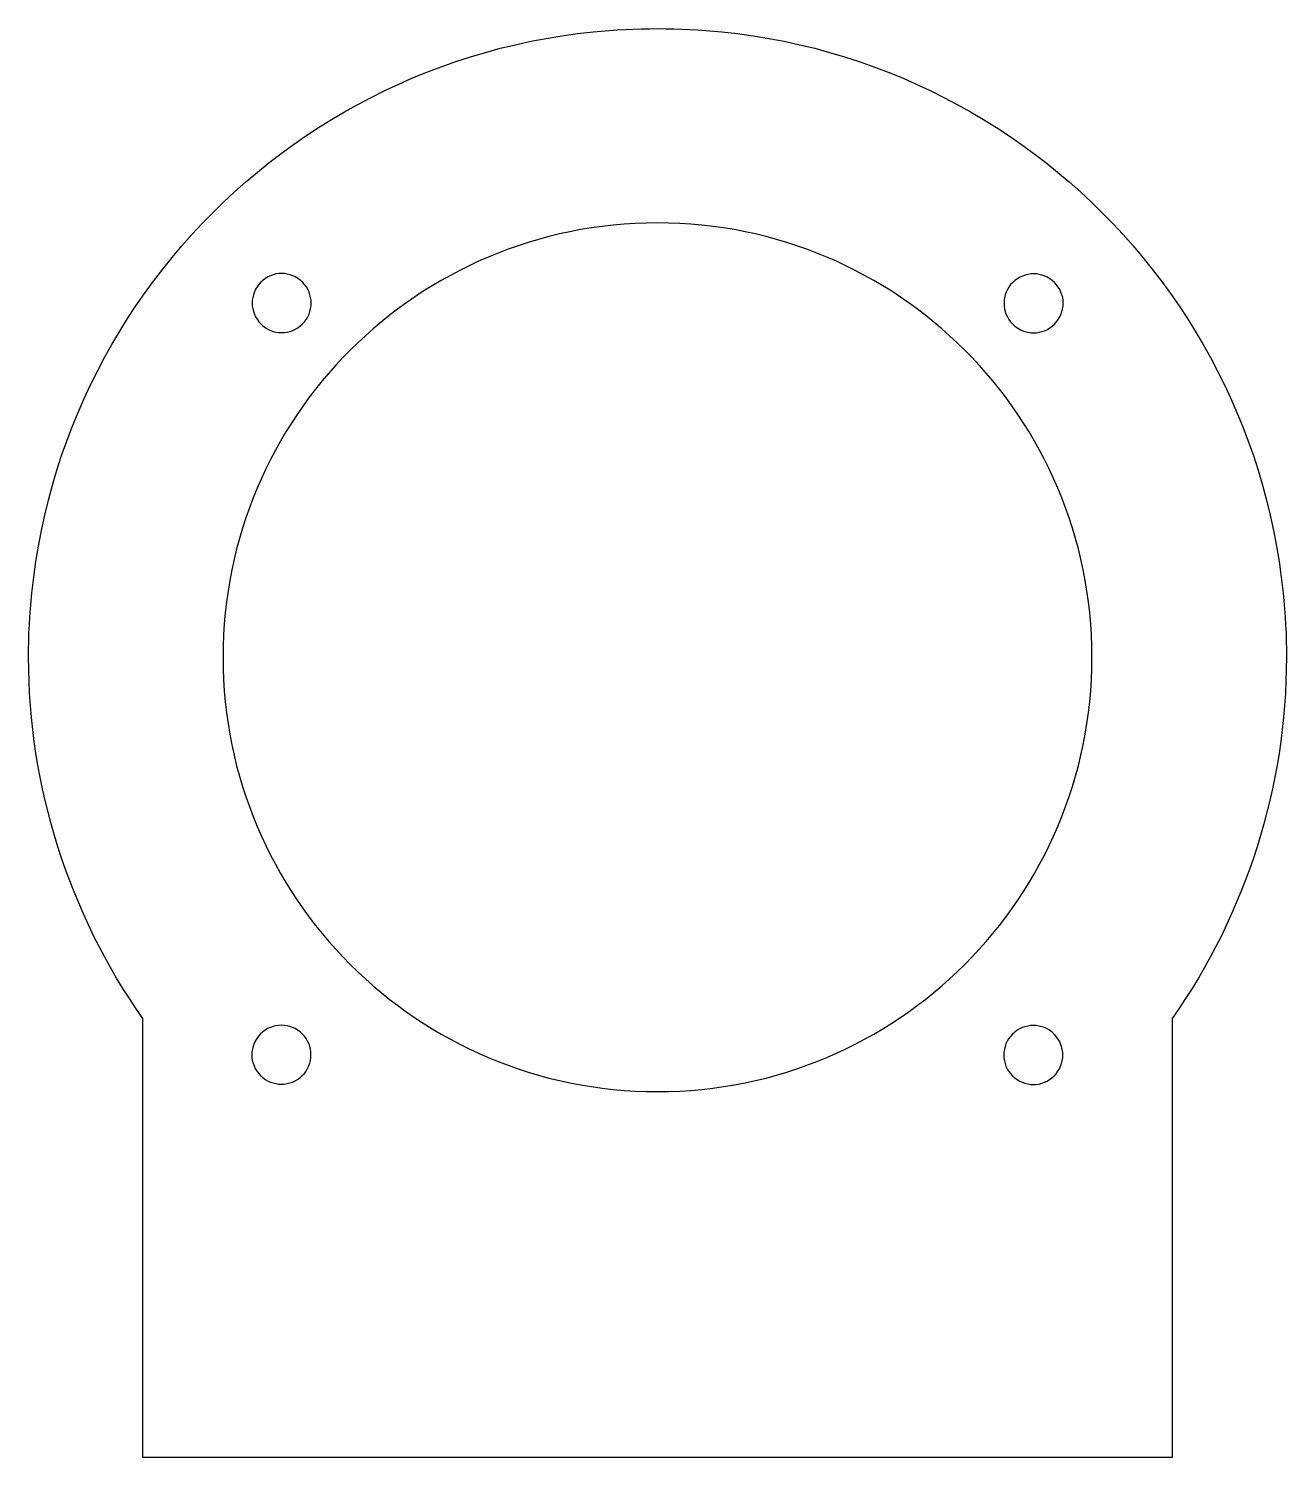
# Model space of a CAD drawing. Extents: x -47 to 47, y -58 to 48.
import ezdxf

# ---------------------------------------------------------------- set-up
doc = ezdxf.new("R2010")
doc.units = 0
doc.layers.add('LAYER_1', color=18, linetype='CONTINUOUS')

msp = doc.modelspace()

# ---------------------------------------------------------------- linework, layer by layer
at = {"layer": 'LAYER_1'}
for points in [[(0, 48.42), (0.6, 48.41), (1.21, 48.4), (1.81, 48.38), (2.41, 48.36), (3.01, 48.32), (3.6, 48.28), (4.78, 48.18), (5.96, 48.04), (7.13, 47.88), (8.28, 47.69), (9.43, 47.47), (10.57, 47.22), (11.7, 46.95), (12.81, 46.64), (13.92, 46.31), (15.01, 45.96), (16.09, 45.58), (17.16, 45.17), (18.22, 44.74), (19.26, 44.28), (20.29, 43.8), (21.31, 43.3), (22.31, 42.77), (23.29, 42.22), (24.27, 41.64), (25.22, 41.05), (26.17, 40.43), (27.09, 39.78), (28, 39.12), (28.89, 38.44), (29.77, 37.73), (30.63, 37.01), (31.47, 36.26), (32.29, 35.5), (33.09, 34.71), (33.88, 33.91), (34.64, 33.09), (35.39, 32.25), (36.11, 31.39), (36.82, 30.51), (37.5, 29.62), (38.17, 28.71), (38.81, 27.79), (39.43, 26.84), (40.02, 25.89), (40.6, 24.91), (41.15, 23.93), (41.68, 22.92), (42.18, 21.91), (42.67, 20.88), (43.12, 19.84), (43.55, 18.78), (43.96, 17.71), (44.34, 16.63), (44.7, 15.54), (45.02, 14.43), (45.33, 13.32), (45.6, 12.19), (45.85, 11.05), (46.07, 9.9), (46.26, 8.75), (46.42, 7.58), (46.56, 6.4), (46.61, 5.81), (46.66, 5.22), (46.7, 4.62), (46.74, 4.03), (46.77, 3.43), (46.78, 2.83), (46.8, 2.22), (46.8, 1.62), (46.79, 0.72), (46.76, -0.18), (46.72, -1.08), (46.66, -1.98), (46.58, -2.87), (46.49, -3.76), (46.38, -4.65), (46.25, -5.54), (46.1, -6.42), (45.94, -7.3), (45.76, -8.18), (45.57, -9.05), (45.35, -9.91), (45.13, -10.78), (44.88, -11.64), (44.62, -12.49), (44.34, -13.34), (44.05, -14.18), (43.74, -15.02), (43.42, -15.85), (43.07, -16.67), (42.72, -17.49), (42.34, -18.31), (41.96, -19.11), (41.55, -19.91), (41.13, -20.7), (40.7, -21.48), (40.25, -22.26), (39.78, -23.03), (39.3, -23.79), (38.8, -24.54), (38.29, -25.28), (38.29, -57.94), (-38.29, -57.94), (-38.29, -25.28), (-38.8, -24.54), (-39.3, -23.79), (-39.78, -23.03), (-40.25, -22.26), (-40.7, -21.48), (-41.13, -20.7), (-41.55, -19.91), (-41.96, -19.11), (-42.34, -18.31), (-42.72, -17.49), (-43.07, -16.67), (-43.42, -15.85), (-43.74, -15.02), (-44.05, -14.18), (-44.34, -13.34), (-44.62, -12.49), (-44.88, -11.64), (-45.13, -10.78), (-45.35, -9.91), (-45.57, -9.05), (-45.76, -8.18), (-45.94, -7.3), (-46.1, -6.42), (-46.25, -5.54), (-46.38, -4.65), (-46.49, -3.76), (-46.58, -2.87), (-46.66, -1.98), (-46.72, -1.08), (-46.76, -0.18), (-46.79, 0.72), (-46.8, 1.62), (-46.8, 2.22), (-46.78, 2.83), (-46.77, 3.43), (-46.74, 4.03), (-46.7, 4.62), (-46.66, 5.22), (-46.56, 6.4), (-46.42, 7.58), (-46.26, 8.75), (-46.07, 9.9), (-45.85, 11.05), (-45.6, 12.19), (-45.33, 13.32), (-45.02, 14.43), (-44.7, 15.54), (-44.34, 16.63), (-43.96, 17.71), (-43.55, 18.78), (-43.12, 19.84), (-42.67, 20.88), (-42.18, 21.91), (-41.68, 22.92), (-41.15, 23.93), (-40.6, 24.91), (-40.02, 25.89), (-39.43, 26.84), (-38.81, 27.79), (-38.17, 28.71), (-37.5, 29.62), (-36.82, 30.51), (-36.11, 31.39), (-35.39, 32.25), (-34.64, 33.09), (-33.88, 33.91), (-33.09, 34.71), (-32.29, 35.5), (-31.47, 36.26), (-30.63, 37.01), (-29.77, 37.73), (-28.89, 38.44), (-28, 39.12), (-27.09, 39.78), (-26.17, 40.43), (-25.22, 41.05), (-24.27, 41.64), (-23.29, 42.22), (-22.31, 42.77), (-21.31, 43.3), (-20.29, 43.8), (-19.26, 44.28), (-18.22, 44.74), (-17.16, 45.17), (-16.09, 45.58), (-15.01, 45.96), (-13.92, 46.31), (-12.81, 46.64), (-11.7, 46.95), (-10.57, 47.22), (-9.43, 47.47), (-8.28, 47.69), (-7.13, 47.88), (-5.96, 48.04), (-4.78, 48.18), (-4.19, 48.23), (-3.6, 48.28), (-3.01, 48.32), (-2.41, 48.36), (-1.81, 48.38), (-1.21, 48.4), (-0.6, 48.41)], [(0, 33.95), (-0.83, 33.94), (-1.66, 33.91), (-2.49, 33.86), (-3.31, 33.79), (-4.12, 33.69), (-4.92, 33.58), (-5.72, 33.45), (-6.52, 33.3), (-7.3, 33.13), (-8.08, 32.94), (-8.85, 32.73), (-9.62, 32.5), (-10.37, 32.25), (-11.12, 31.99), (-11.86, 31.71), (-12.59, 31.41), (-13.31, 31.1), (-14.02, 30.76), (-14.72, 30.42), (-15.41, 30.05), (-16.09, 29.67), (-16.77, 29.27), (-17.43, 28.86), (-18.08, 28.43), (-18.72, 27.99), (-19.35, 27.53), (-19.96, 27.06), (-20.57, 26.57), (-21.16, 26.07), (-21.74, 25.55), (-22.31, 25.02), (-22.86, 24.48), (-23.41, 23.93), (-23.93, 23.36), (-24.45, 22.78), (-24.95, 22.19), (-25.44, 21.58), (-25.91, 20.97), (-26.37, 20.34), (-26.81, 19.7), (-27.24, 19.05), (-27.65, 18.39), (-28.05, 17.71), (-28.43, 17.03), (-28.8, 16.34), (-29.15, 15.64), (-29.48, 14.93), (-29.79, 14.21), (-30.09, 13.48), (-30.37, 12.74), (-30.64, 11.99), (-30.88, 11.23), (-31.11, 10.47), (-31.32, 9.7), (-31.51, 8.92), (-31.68, 8.14), (-31.83, 7.34), (-31.96, 6.54), (-32.07, 5.74), (-32.17, 4.93), (-32.24, 4.11), (-32.29, 3.28), (-32.32, 2.45), (-32.33, 1.62), (-32.32, 0.78), (-32.29, -0.04), (-32.24, -0.87), (-32.17, -1.69), (-32.07, -2.5), (-31.96, -3.3), (-31.83, -4.1), (-31.68, -4.9), (-31.51, -5.68), (-31.32, -6.46), (-31.11, -7.23), (-30.88, -8), (-30.64, -8.75), (-30.37, -9.5), (-30.09, -10.24), (-29.79, -10.97), (-29.48, -11.69), (-29.15, -12.4), (-28.8, -13.1), (-28.43, -13.79), (-28.05, -14.48), (-27.65, -15.15), (-27.24, -15.81), (-26.81, -16.46), (-26.37, -17.1), (-25.91, -17.73), (-25.44, -18.34), (-24.95, -18.95), (-24.45, -19.54), (-23.93, -20.12), (-23.41, -20.69), (-22.86, -21.24), (-22.31, -21.79), (-21.74, -22.32), (-21.16, -22.83), (-20.57, -23.33), (-19.96, -23.82), (-19.35, -24.29), (-18.72, -24.75), (-18.08, -25.19), (-17.43, -25.62), (-16.77, -26.03), (-16.09, -26.43), (-15.41, -26.81), (-14.72, -27.18), (-14.02, -27.53), (-13.31, -27.86), (-12.59, -28.17), (-11.86, -28.47), (-11.12, -28.75), (-10.37, -29.02), (-9.62, -29.26), (-8.85, -29.49), (-8.08, -29.7), (-7.3, -29.89), (-6.52, -30.06), (-5.72, -30.21), (-4.92, -30.34), (-4.12, -30.46), (-3.31, -30.55), (-2.49, -30.62), (-1.66, -30.67), (-0.83, -30.7), (0, -30.71), (0.83, -30.7), (1.66, -30.67), (2.49, -30.62), (3.31, -30.55), (4.12, -30.46), (4.92, -30.34), (5.72, -30.21), (6.52, -30.06), (7.3, -29.89), (8.08, -29.7), (8.85, -29.49), (9.62, -29.26), (10.37, -29.02), (11.12, -28.75), (11.86, -28.47), (12.59, -28.17), (13.31, -27.86), (14.02, -27.53), (14.72, -27.18), (15.41, -26.81), (16.09, -26.43), (16.77, -26.03), (17.43, -25.62), (18.08, -25.19), (18.72, -24.75), (19.35, -24.29), (19.96, -23.82), (20.57, -23.33), (21.16, -22.83), (21.74, -22.32), (22.31, -21.79), (22.86, -21.24), (23.41, -20.69), (23.93, -20.12), (24.45, -19.54), (24.95, -18.95), (25.44, -18.34), (25.91, -17.73), (26.37, -17.1), (26.81, -16.46), (27.24, -15.81), (27.65, -15.15), (28.05, -14.48), (28.43, -13.79), (28.8, -13.1), (29.15, -12.4), (29.48, -11.69), (29.79, -10.97), (30.09, -10.24), (30.37, -9.5), (30.64, -8.75), (30.88, -8), (31.11, -7.23), (31.32, -6.46), (31.51, -5.68), (31.68, -4.9), (31.83, -4.1), (31.96, -3.3), (32.07, -2.5), (32.17, -1.69), (32.24, -0.87), (32.29, -0.04), (32.32, 0.78), (32.33, 1.62), (32.32, 2.45), (32.29, 3.28), (32.24, 4.11), (32.17, 4.93), (32.07, 5.74), (31.96, 6.54), (31.83, 7.34), (31.68, 8.14), (31.51, 8.92), (31.32, 9.7), (31.11, 10.47), (30.88, 11.23), (30.64, 11.99), (30.37, 12.74), (30.09, 13.48), (29.79, 14.21), (29.48, 14.93), (29.15, 15.64), (28.8, 16.34), (28.43, 17.03), (28.05, 17.71), (27.65, 18.39), (27.24, 19.05), (26.81, 19.7), (26.37, 20.34), (25.91, 20.97), (25.44, 21.58), (24.95, 22.19), (24.45, 22.78), (23.93, 23.36), (23.41, 23.93), (22.86, 24.48), (22.31, 25.02), (21.74, 25.55), (21.16, 26.07), (20.57, 26.57), (19.96, 27.06), (19.35, 27.53), (18.72, 27.99), (18.08, 28.43), (17.43, 28.86), (16.77, 29.27), (16.09, 29.67), (15.41, 30.05), (14.72, 30.42), (14.02, 30.76), (13.31, 31.1), (12.59, 31.41), (11.86, 31.71), (11.12, 31.99), (10.37, 32.25), (9.62, 32.5), (8.85, 32.73), (8.08, 32.94), (7.3, 33.13), (6.52, 33.3), (5.72, 33.45), (4.92, 33.58), (4.12, 33.69), (3.31, 33.79), (2.49, 33.86), (1.66, 33.91), (0.83, 33.94)], [(-26.41, 29.54), (-26.58, 29.69), (-26.76, 29.82), (-26.95, 29.93), (-27.14, 30.02), (-27.34, 30.09), (-27.55, 30.14), (-27.76, 30.18), (-27.97, 30.19), (-28.18, 30.18), (-28.39, 30.15), (-28.59, 30.09), (-28.79, 30.02), (-28.99, 29.93), (-29.18, 29.82), (-29.35, 29.69), (-29.52, 29.54), (-29.67, 29.38), (-29.8, 29.2), (-29.91, 29.01), (-30, 28.82), (-30.07, 28.61), (-30.12, 28.41), (-30.15, 28.2), (-30.16, 27.99), (-30.15, 27.78), (-30.12, 27.57), (-30.07, 27.36), (-30, 27.16), (-29.91, 26.97), (-29.8, 26.78), (-29.67, 26.6), (-29.52, 26.44), (-29.36, 26.28), (-29.18, 26.15), (-28.99, 26.04), (-28.8, 25.95), (-28.59, 25.88), (-28.39, 25.83), (-28.18, 25.8), (-27.97, 25.79), (-27.76, 25.8), (-27.55, 25.83), (-27.34, 25.88), (-27.14, 25.95), (-26.95, 26.04), (-26.76, 26.15), (-26.58, 26.28), (-26.41, 26.43), (-26.26, 26.6), (-26.13, 26.78), (-26.02, 26.97), (-25.93, 27.16), (-25.86, 27.36), (-25.81, 27.57), (-25.78, 27.78), (-25.77, 27.99), (-25.78, 28.2), (-25.81, 28.41), (-25.86, 28.61), (-25.93, 28.81), (-26.02, 29.01), (-26.13, 29.2), (-26.26, 29.37)], [(29.54, 29.52), (29.38, 29.67), (29.2, 29.8), (29.01, 29.91), (28.82, 30), (28.61, 30.07), (28.41, 30.12), (28.2, 30.15), (27.99, 30.16), (27.78, 30.15), (27.57, 30.12), (27.36, 30.07), (27.16, 30), (26.97, 29.91), (26.78, 29.8), (26.6, 29.67), (26.44, 29.52), (26.28, 29.36), (26.15, 29.18), (26.04, 28.99), (25.95, 28.8), (25.88, 28.59), (25.83, 28.39), (25.8, 28.18), (25.79, 27.97), (25.8, 27.76), (25.83, 27.55), (25.88, 27.34), (25.95, 27.14), (26.04, 26.95), (26.15, 26.76), (26.28, 26.58), (26.43, 26.41), (26.6, 26.26), (26.78, 26.13), (26.97, 26.02), (27.16, 25.93), (27.36, 25.86), (27.57, 25.81), (27.78, 25.78), (27.99, 25.77), (28.2, 25.78), (28.41, 25.81), (28.61, 25.86), (28.81, 25.93), (29.01, 26.02), (29.2, 26.13), (29.37, 26.26), (29.54, 26.41), (29.69, 26.58), (29.82, 26.76), (29.93, 26.95), (30.02, 27.14), (30.09, 27.34), (30.14, 27.55), (30.18, 27.76), (30.19, 27.97), (30.18, 28.18), (30.15, 28.39), (30.09, 28.59), (30.02, 28.79), (29.93, 28.99), (29.82, 29.18), (29.69, 29.35)], [(-26.43, -26.41), (-26.6, -26.26), (-26.78, -26.13), (-26.97, -26.02), (-27.16, -25.93), (-27.36, -25.86), (-27.57, -25.81), (-27.78, -25.78), (-27.99, -25.77), (-28.2, -25.78), (-28.41, -25.81), (-28.61, -25.86), (-28.81, -25.93), (-29.01, -26.02), (-29.2, -26.13), (-29.37, -26.26), (-29.54, -26.41), (-29.69, -26.58), (-29.82, -26.76), (-29.93, -26.95), (-30.02, -27.14), (-30.09, -27.34), (-30.14, -27.55), (-30.18, -27.76), (-30.19, -27.97), (-30.18, -28.18), (-30.15, -28.39), (-30.09, -28.59), (-30.02, -28.79), (-29.93, -28.99), (-29.82, -29.18), (-29.69, -29.35), (-29.54, -29.52), (-29.38, -29.67), (-29.2, -29.8), (-29.01, -29.91), (-28.82, -30), (-28.61, -30.07), (-28.41, -30.12), (-28.2, -30.15), (-27.99, -30.16), (-27.78, -30.15), (-27.57, -30.12), (-27.36, -30.07), (-27.16, -30), (-26.97, -29.91), (-26.78, -29.8), (-26.6, -29.67), (-26.44, -29.52), (-26.28, -29.36), (-26.15, -29.18), (-26.04, -28.99), (-25.95, -28.8), (-25.88, -28.59), (-25.83, -28.39), (-25.8, -28.18), (-25.79, -27.97), (-25.8, -27.76), (-25.83, -27.55), (-25.88, -27.34), (-25.95, -27.14), (-26.04, -26.95), (-26.15, -26.76), (-26.28, -26.58)], [(29.52, -26.44), (29.36, -26.28), (29.18, -26.15), (28.99, -26.04), (28.8, -25.95), (28.59, -25.88), (28.39, -25.83), (28.18, -25.8), (27.97, -25.79), (27.76, -25.8), (27.55, -25.83), (27.34, -25.88), (27.14, -25.95), (26.95, -26.04), (26.76, -26.15), (26.58, -26.28), (26.41, -26.43), (26.26, -26.6), (26.13, -26.78), (26.02, -26.97), (25.93, -27.16), (25.86, -27.36), (25.81, -27.57), (25.78, -27.78), (25.77, -27.99), (25.78, -28.2), (25.81, -28.41), (25.86, -28.61), (25.93, -28.81), (26.02, -29.01), (26.13, -29.2), (26.26, -29.37), (26.41, -29.54), (26.58, -29.69), (26.76, -29.82), (26.95, -29.93), (27.14, -30.02), (27.34, -30.09), (27.55, -30.14), (27.76, -30.18), (27.97, -30.19), (28.18, -30.18), (28.39, -30.15), (28.59, -30.09), (28.79, -30.02), (28.99, -29.93), (29.18, -29.82), (29.35, -29.69), (29.52, -29.54), (29.67, -29.38), (29.8, -29.2), (29.91, -29.01), (30, -28.82), (30.07, -28.61), (30.12, -28.41), (30.15, -28.2), (30.16, -27.99), (30.15, -27.78), (30.12, -27.57), (30.07, -27.36), (30, -27.16), (29.91, -26.97), (29.8, -26.78), (29.67, -26.6)]]:
    msp.add_lwpolyline(points, close=True, dxfattribs=at)

doc.saveas('drawing.dxf')
